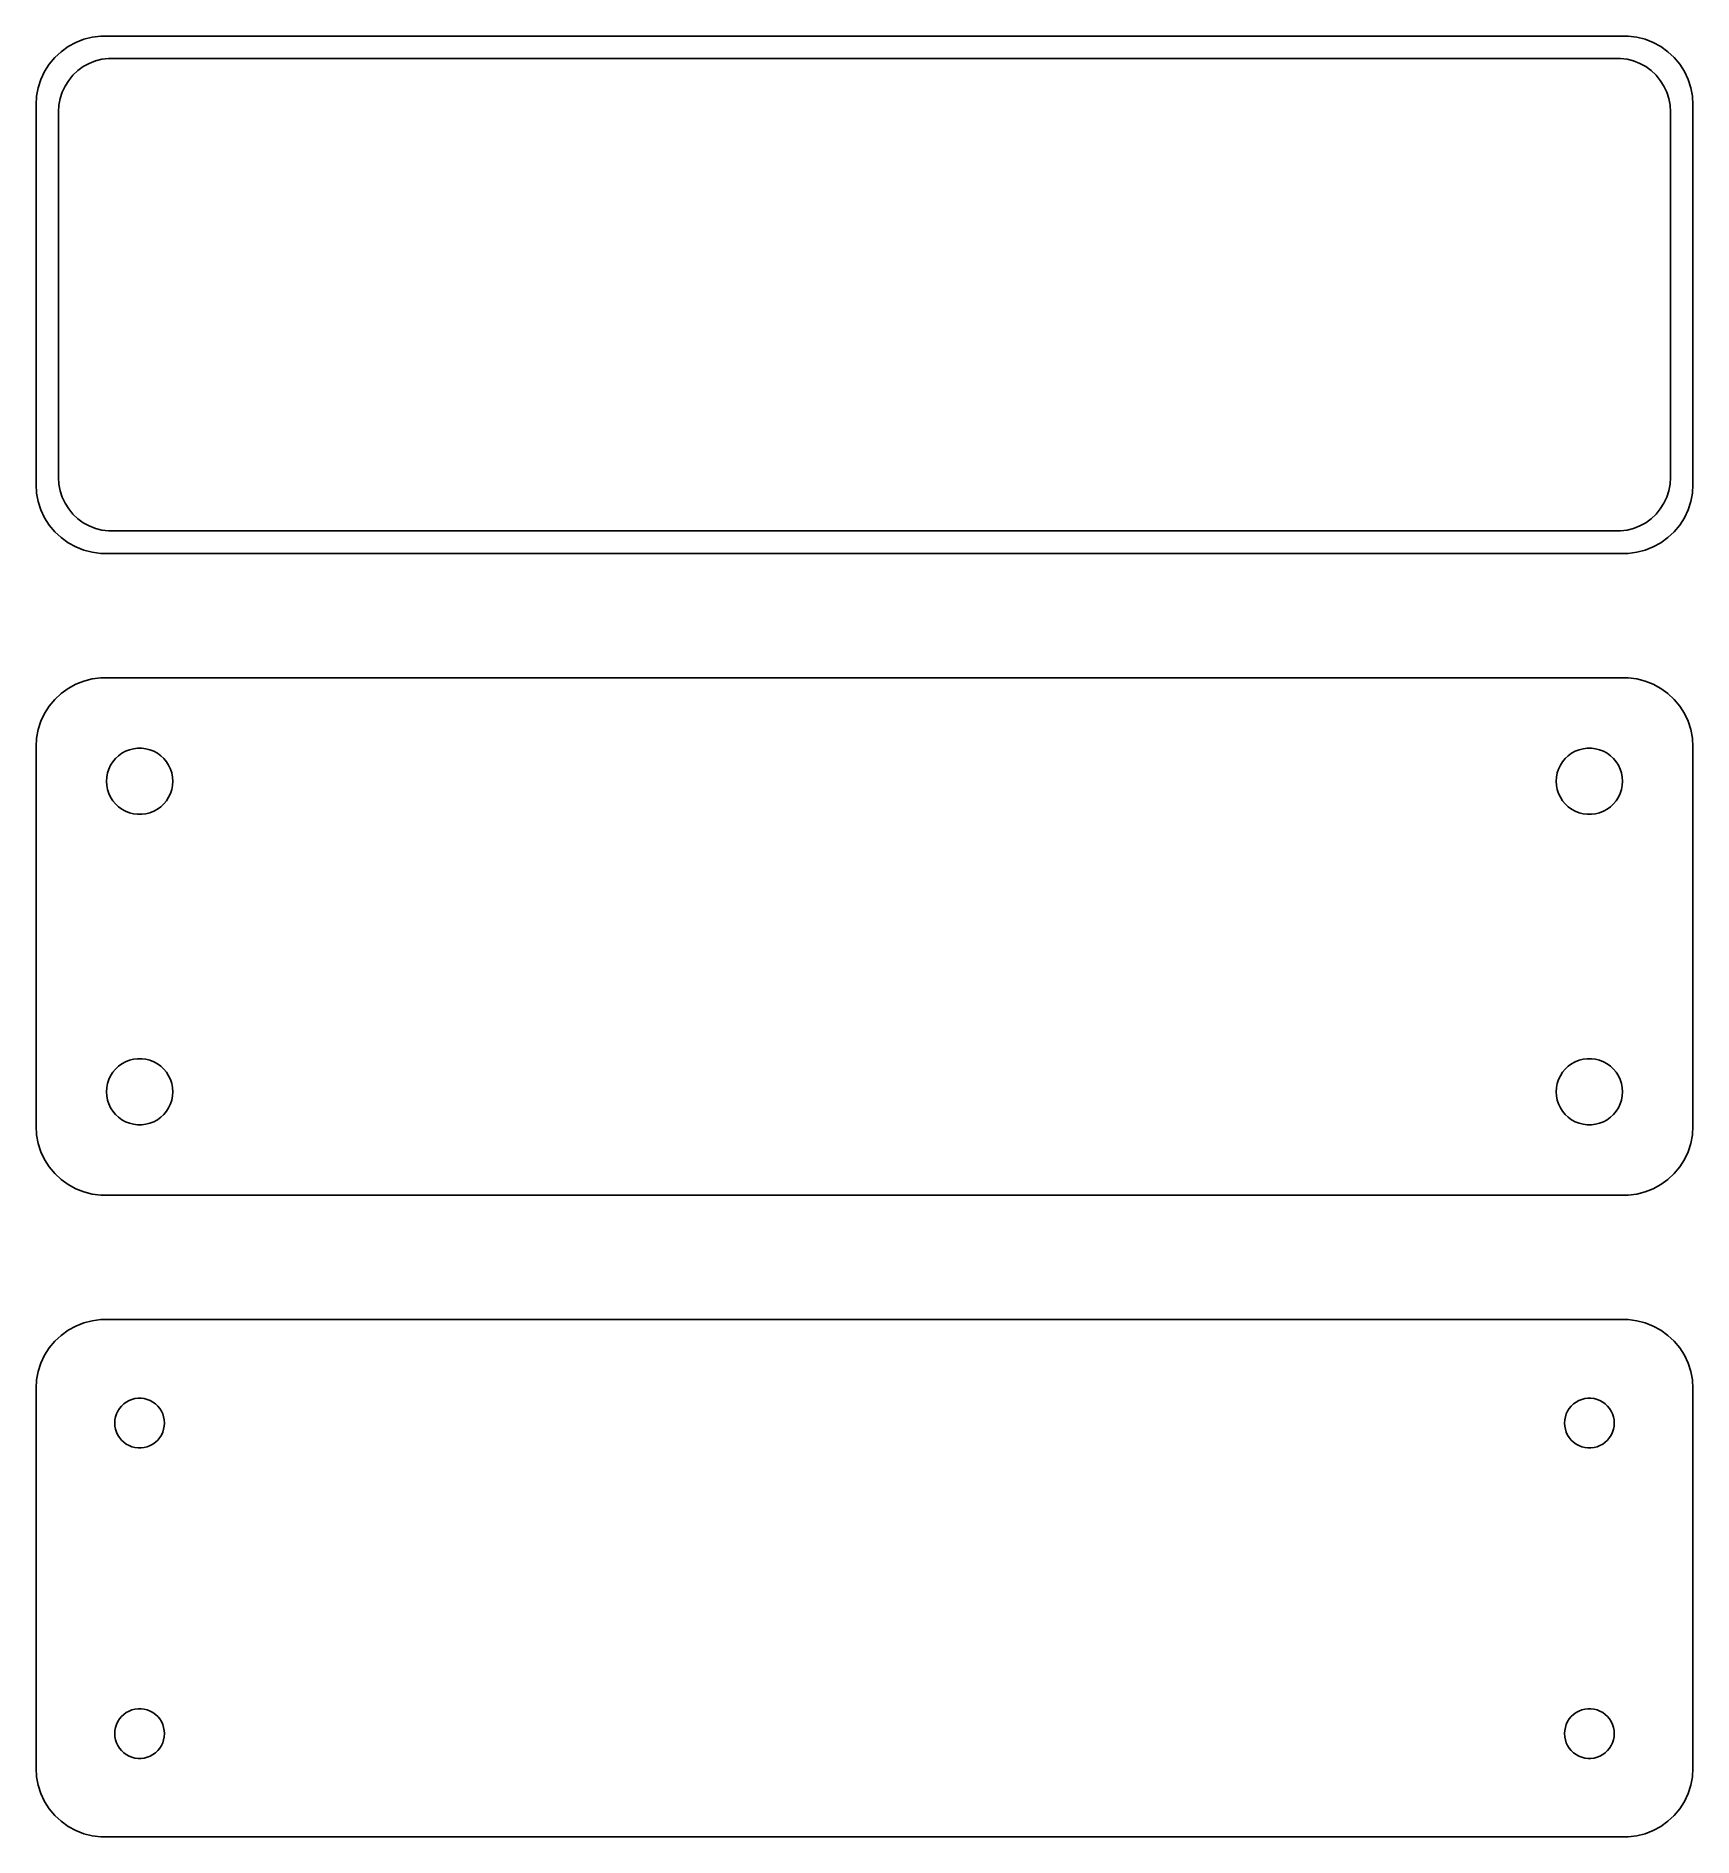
# Model space of a CAD drawing. Header units: metres. Extents: x -60 to 60, y 74 to 205.
import ezdxf

# ---------------------------------------------------------------- set-up
doc = ezdxf.new("R2010")
doc.units = ezdxf.units.M

msp = doc.modelspace()

# ---------------------------------------------------------------- linework, layer by layer
for p, q in [((-58.1871, 203.603), (-58.6448, 203.173)), ((-57.6791, 203.972), (-58.1871, 203.603)), ((-57.1289, 204.274), (-57.6791, 203.972)), ((-56.5451, 204.505), (-57.1289, 204.274)), ((-55.9369, 204.661), (-56.5451, 204.505)), ((-55.3139, 204.74), (-55.9369, 204.661)), ((55.3139, 204.74), (-55.3139, 204.74)), ((55.9369, 204.661), (55.3139, 204.74)), ((56.5451, 204.505), (55.9369, 204.661)), ((57.1289, 204.274), (56.5451, 204.505)), ((57.6791, 203.972), (57.1289, 204.274)), ((58.1871, 203.603), (57.6791, 203.972)), ((58.6448, 203.173), (58.1871, 203.603)), ((-59.0451, 202.689), (-59.3815, 202.159)), ((-58.6448, 203.173), (-59.0451, 202.689)), ((-56.9685, 202.234), (-56.5751, 202.52)), ((-56.5751, 202.52), (-56.1489, 202.754)), ((-56.1489, 202.754), (-55.6967, 202.933)), ((-55.6967, 202.933), (-55.2256, 203.054)), ((-55.2256, 203.054), (-54.7432, 203.115)), ((-54.7432, 203.115), (54.7432, 203.115)), ((54.7432, 203.115), (55.2256, 203.054)), ((55.2256, 203.054), (55.6967, 202.933)), ((55.6967, 202.933), (56.1489, 202.754)), ((56.1489, 202.754), (56.5751, 202.52)), ((56.5751, 202.52), (56.9685, 202.234)), ((59.0451, 202.689), (58.6448, 203.173)), ((59.3815, 202.159), (59.0451, 202.689)), ((-59.8429, 200.993), (-59.9606, 200.377)), ((-59.6489, 201.591), (-59.8429, 200.993)), ((-59.3815, 202.159), (-59.6489, 201.591)), ((-58.1007, 200.676), (-57.8936, 201.116)), ((-57.8936, 201.116), (-57.633, 201.526)), ((-57.633, 201.526), (-57.323, 201.901)), ((-57.323, 201.901), (-56.9685, 202.234)), ((56.9685, 202.234), (57.323, 201.901)), ((57.323, 201.901), (57.633, 201.526)), ((57.633, 201.526), (57.8936, 201.116)), ((57.8936, 201.116), (58.1007, 200.676)), ((59.6489, 201.591), (59.3815, 202.159)), ((59.8429, 200.993), (59.6489, 201.591)), ((59.9606, 200.377), (59.8429, 200.993)), ((-59.9606, 200.377), (-60, 199.75)), ((-60, 199.75), (-60, 172.25)), ((-58.3726, 199.25), (-58.3421, 199.735)), ((-58.3421, 199.735), (-58.251, 200.213)), ((-58.251, 200.213), (-58.1007, 200.676)), ((58.1007, 200.676), (58.251, 200.213)), ((58.251, 200.213), (58.3421, 199.735)), ((58.3421, 199.735), (58.3726, 199.25)), ((60, 199.75), (59.9606, 200.377)), ((60, 172.25), (60, 199.75)), ((-58.3726, 172.75), (-58.3726, 199.25)), ((58.3726, 199.25), (58.3726, 172.75)), ((-60, 172.25), (-59.9606, 171.623)), ((-58.3421, 172.265), (-58.3726, 172.75)), ((-58.251, 171.787), (-58.3421, 172.265)), ((58.3421, 172.265), (58.251, 171.787)), ((58.3726, 172.75), (58.3421, 172.265)), ((59.9606, 171.623), (60, 172.25)), ((-59.9606, 171.623), (-59.8429, 171.007)), ((-59.8429, 171.007), (-59.6489, 170.409)), ((-58.1007, 171.324), (-58.251, 171.787)), ((-57.8936, 170.884), (-58.1007, 171.324)), ((58.1007, 171.324), (57.8936, 170.884)), ((58.251, 171.787), (58.1007, 171.324)), ((59.6489, 170.409), (59.8429, 171.007)), ((59.8429, 171.007), (59.9606, 171.623)), ((-59.6489, 170.409), (-59.3815, 169.841)), ((-59.3815, 169.841), (-59.0451, 169.311)), ((-57.633, 170.474), (-57.8936, 170.884)), ((-57.323, 170.099), (-57.633, 170.474)), ((-56.9685, 169.766), (-57.323, 170.099)), ((-56.5751, 169.48), (-56.9685, 169.766)), ((56.9685, 169.766), (56.5751, 169.48)), ((57.323, 170.099), (56.9685, 169.766)), ((57.633, 170.474), (57.323, 170.099)), ((57.8936, 170.884), (57.633, 170.474)), ((59.0451, 169.311), (59.3815, 169.841)), ((59.3815, 169.841), (59.6489, 170.409)), ((-59.0451, 169.311), (-58.6448, 168.827)), ((-58.6448, 168.827), (-58.1871, 168.397)), ((-58.1871, 168.397), (-57.6791, 168.028)), ((-56.1489, 169.246), (-56.5751, 169.48)), ((-55.6967, 169.067), (-56.1489, 169.246)), ((-55.2256, 168.946), (-55.6967, 169.067)), ((-54.7432, 168.885), (-55.2256, 168.946)), ((54.7432, 168.885), (-54.7432, 168.885)), ((55.2256, 168.946), (54.7432, 168.885)), ((55.6967, 169.067), (55.2256, 168.946)), ((56.1489, 169.246), (55.6967, 169.067)), ((56.5751, 169.48), (56.1489, 169.246)), ((57.6791, 168.028), (58.1871, 168.397)), ((58.1871, 168.397), (58.6448, 168.827)), ((58.6448, 168.827), (59.0451, 169.311)), ((-57.6791, 168.028), (-57.1289, 167.726)), ((-57.1289, 167.726), (-56.5451, 167.495)), ((-56.5451, 167.495), (-55.9369, 167.339)), ((-55.9369, 167.339), (-55.3139, 167.26)), ((-55.3139, 167.26), (55.3139, 167.26)), ((55.3139, 167.26), (55.9369, 167.339)), ((55.9369, 167.339), (56.5451, 167.495)), ((56.5451, 167.495), (57.1289, 167.726)), ((57.1289, 167.726), (57.6791, 168.028)), ((-56.5451, 158.005), (-57.1289, 157.774)), ((-55.9369, 158.161), (-56.5451, 158.005)), ((-55.3139, 158.24), (-55.9369, 158.161)), ((55.3139, 158.24), (-55.3139, 158.24)), ((55.9369, 158.161), (55.3139, 158.24)), ((56.5451, 158.005), (55.9369, 158.161)), ((57.1289, 157.774), (56.5451, 158.005)), ((-58.6448, 156.673), (-59.0451, 156.189)), ((-58.1871, 157.103), (-58.6448, 156.673)), ((-57.6791, 157.472), (-58.1871, 157.103)), ((-57.1289, 157.774), (-57.6791, 157.472)), ((57.6791, 157.472), (57.1289, 157.774)), ((58.1871, 157.103), (57.6791, 157.472)), ((58.6448, 156.673), (58.1871, 157.103)), ((59.0451, 156.189), (58.6448, 156.673)), ((-59.3815, 155.659), (-59.6489, 155.091)), ((-59.0451, 156.189), (-59.3815, 155.659)), ((59.3815, 155.659), (59.0451, 156.189)), ((59.6489, 155.091), (59.3815, 155.659)), ((-59.8429, 154.493), (-59.9606, 153.877)), ((-59.6489, 155.091), (-59.8429, 154.493)), ((59.8429, 154.493), (59.6489, 155.091)), ((59.9606, 153.877), (59.8429, 154.493)), ((-59.9606, 153.877), (-60, 153.25)), ((-60, 153.25), (-60, 125.75)), ((-54.0298, 152.599), (-53.786, 152.776)), ((-53.786, 152.776), (-53.5219, 152.922)), ((-53.5219, 152.922), (-53.2416, 153.033)), ((-53.2416, 153.033), (-52.9497, 153.107)), ((-52.9497, 153.107), (-52.6507, 153.145)), ((-52.6507, 153.145), (-52.3493, 153.145)), ((-52.3493, 153.145), (-52.0503, 153.107)), ((-52.0503, 153.107), (-51.7584, 153.033)), ((-51.7584, 153.033), (-51.4781, 152.922)), ((-51.4781, 152.922), (-51.214, 152.776)), ((-51.214, 152.776), (-50.9702, 152.599)), ((50.9702, 152.599), (51.214, 152.776)), ((51.214, 152.776), (51.4781, 152.922)), ((51.4781, 152.922), (51.7584, 153.033)), ((51.7584, 153.033), (52.0503, 153.107)), ((52.0503, 153.107), (52.3493, 153.145)), ((52.3493, 153.145), (52.6507, 153.145)), ((52.6507, 153.145), (52.9497, 153.107)), ((52.9497, 153.107), (53.2416, 153.033)), ((53.2416, 153.033), (53.5219, 152.922)), ((53.5219, 152.922), (53.786, 152.776)), ((53.786, 152.776), (54.0298, 152.599)), ((60, 153.25), (59.9606, 153.877)), ((60, 125.75), (60, 153.25)), ((-54.8246, 151.347), (-54.7315, 151.633)), ((-54.7315, 151.633), (-54.6031, 151.906)), ((-54.6031, 151.906), (-54.4416, 152.161)), ((-54.4416, 152.161), (-54.2495, 152.393)), ((-54.2495, 152.393), (-54.0298, 152.599)), ((-50.9702, 152.599), (-50.7505, 152.393)), ((-50.7505, 152.393), (-50.5583, 152.161)), ((-50.5583, 152.161), (-50.3969, 151.906)), ((-50.3969, 151.906), (-50.2685, 151.633)), ((-50.2685, 151.633), (-50.1754, 151.347)), ((50.1754, 151.347), (50.2685, 151.633)), ((50.2685, 151.633), (50.3969, 151.906)), ((50.3969, 151.906), (50.5583, 152.161)), ((50.5583, 152.161), (50.7505, 152.393)), ((50.7505, 152.393), (50.9702, 152.599)), ((54.0298, 152.599), (54.2495, 152.393)), ((54.2495, 152.393), (54.4416, 152.161)), ((54.4416, 152.161), (54.6031, 151.906)), ((54.6031, 151.906), (54.7315, 151.633)), ((54.7315, 151.633), (54.8246, 151.347)), ((-54.9, 150.75), (-54.8811, 151.051)), ((-54.8811, 150.449), (-54.9, 150.75)), ((-54.8811, 151.051), (-54.8246, 151.347)), ((-54.8246, 150.153), (-54.8811, 150.449)), ((-54.7315, 149.867), (-54.8246, 150.153)), ((-50.1754, 150.153), (-50.2685, 149.867)), ((-50.1754, 151.347), (-50.1189, 151.051)), ((-50.1189, 150.449), (-50.1754, 150.153)), ((-50.1189, 151.051), (-50.1, 150.75)), ((-50.1, 150.75), (-50.1189, 150.449)), ((50.1, 150.75), (50.1189, 151.051)), ((50.1189, 150.449), (50.1, 150.75)), ((50.1189, 151.051), (50.1754, 151.347)), ((50.1754, 150.153), (50.1189, 150.449)), ((50.2685, 149.867), (50.1754, 150.153)), ((54.8246, 150.153), (54.7315, 149.867)), ((54.8246, 151.347), (54.8811, 151.051)), ((54.8811, 150.449), (54.8246, 150.153)), ((54.8811, 151.051), (54.9, 150.75)), ((54.9, 150.75), (54.8811, 150.449)), ((-54.6031, 149.594), (-54.7315, 149.867)), ((-54.4416, 149.339), (-54.6031, 149.594)), ((-54.2495, 149.107), (-54.4416, 149.339)), ((-54.0298, 148.901), (-54.2495, 149.107)), ((-53.786, 148.724), (-54.0298, 148.901)), ((-50.9702, 148.901), (-51.214, 148.724)), ((-50.7505, 149.107), (-50.9702, 148.901)), ((-50.5583, 149.339), (-50.7505, 149.107)), ((-50.3969, 149.594), (-50.5583, 149.339)), ((-50.2685, 149.867), (-50.3969, 149.594)), ((50.3969, 149.594), (50.2685, 149.867)), ((50.5583, 149.339), (50.3969, 149.594)), ((50.7505, 149.107), (50.5583, 149.339)), ((50.9702, 148.901), (50.7505, 149.107)), ((51.214, 148.724), (50.9702, 148.901)), ((54.0298, 148.901), (53.786, 148.724)), ((54.2495, 149.107), (54.0298, 148.901)), ((54.4416, 149.339), (54.2495, 149.107)), ((54.6031, 149.594), (54.4416, 149.339)), ((54.7315, 149.867), (54.6031, 149.594)), ((-53.5219, 148.578), (-53.786, 148.724)), ((-53.2416, 148.467), (-53.5219, 148.578)), ((-52.9497, 148.393), (-53.2416, 148.467)), ((-52.6507, 148.355), (-52.9497, 148.393)), ((-52.3493, 148.355), (-52.6507, 148.355)), ((-52.0503, 148.393), (-52.3493, 148.355)), ((-51.7584, 148.467), (-52.0503, 148.393)), ((-51.4781, 148.578), (-51.7584, 148.467)), ((-51.214, 148.724), (-51.4781, 148.578)), ((51.4781, 148.578), (51.214, 148.724)), ((51.7584, 148.467), (51.4781, 148.578)), ((52.0503, 148.393), (51.7584, 148.467)), ((52.3493, 148.355), (52.0503, 148.393)), ((52.6507, 148.355), (52.3493, 148.355)), ((52.9497, 148.393), (52.6507, 148.355)), ((53.2416, 148.467), (52.9497, 148.393)), ((53.5219, 148.578), (53.2416, 148.467)), ((53.786, 148.724), (53.5219, 148.578)), ((-53.5219, 130.422), (-53.2416, 130.533)), ((-53.2416, 130.533), (-52.9497, 130.607)), ((-52.9497, 130.607), (-52.6507, 130.645)), ((-52.6507, 130.645), (-52.3493, 130.645)), ((-52.3493, 130.645), (-52.0503, 130.607)), ((-52.0503, 130.607), (-51.7584, 130.533)), ((-51.7584, 130.533), (-51.4781, 130.422)), ((51.4781, 130.422), (51.7584, 130.533)), ((51.7584, 130.533), (52.0503, 130.607)), ((52.0503, 130.607), (52.3493, 130.645)), ((52.3493, 130.645), (52.6507, 130.645)), ((52.6507, 130.645), (52.9497, 130.607)), ((52.9497, 130.607), (53.2416, 130.533)), ((53.2416, 130.533), (53.5219, 130.422)), ((-54.7315, 129.133), (-54.6031, 129.406)), ((-54.6031, 129.406), (-54.4416, 129.661)), ((-54.4416, 129.661), (-54.2495, 129.893)), ((-54.2495, 129.893), (-54.0298, 130.099)), ((-54.0298, 130.099), (-53.786, 130.276)), ((-53.786, 130.276), (-53.5219, 130.422)), ((-51.4781, 130.422), (-51.214, 130.276)), ((-51.214, 130.276), (-50.9702, 130.099)), ((-50.9702, 130.099), (-50.7505, 129.893)), ((-50.7505, 129.893), (-50.5583, 129.661)), ((-50.5583, 129.661), (-50.3969, 129.406)), ((-50.3969, 129.406), (-50.2685, 129.133)), ((50.2685, 129.133), (50.3969, 129.406)), ((50.3969, 129.406), (50.5583, 129.661)), ((50.5583, 129.661), (50.7505, 129.893)), ((50.7505, 129.893), (50.9702, 130.099)), ((50.9702, 130.099), (51.214, 130.276)), ((51.214, 130.276), (51.4781, 130.422)), ((53.5219, 130.422), (53.786, 130.276)), ((53.786, 130.276), (54.0298, 130.099)), ((54.0298, 130.099), (54.2495, 129.893)), ((54.2495, 129.893), (54.4416, 129.661)), ((54.4416, 129.661), (54.6031, 129.406)), ((54.6031, 129.406), (54.7315, 129.133)), ((-54.9, 128.25), (-54.8811, 128.551)), ((-54.8811, 127.949), (-54.9, 128.25)), ((-54.8811, 128.551), (-54.8246, 128.847)), ((-54.8246, 127.653), (-54.8811, 127.949)), ((-54.8246, 128.847), (-54.7315, 129.133)), ((-50.2685, 129.133), (-50.1754, 128.847)), ((-50.1754, 128.847), (-50.1189, 128.551)), ((-50.1189, 127.949), (-50.1754, 127.653)), ((-50.1189, 128.551), (-50.1, 128.25)), ((-50.1, 128.25), (-50.1189, 127.949)), ((50.1, 128.25), (50.1189, 128.551)), ((50.1189, 127.949), (50.1, 128.25)), ((50.1189, 128.551), (50.1754, 128.847)), ((50.1754, 127.653), (50.1189, 127.949)), ((50.1754, 128.847), (50.2685, 129.133)), ((54.7315, 129.133), (54.8246, 128.847)), ((54.8246, 128.847), (54.8811, 128.551)), ((54.8811, 127.949), (54.8246, 127.653)), ((54.8811, 128.551), (54.9, 128.25)), ((54.9, 128.25), (54.8811, 127.949)), ((-54.7315, 127.367), (-54.8246, 127.653)), ((-54.6031, 127.094), (-54.7315, 127.367)), ((-54.4416, 126.839), (-54.6031, 127.094)), ((-54.2495, 126.607), (-54.4416, 126.839)), ((-54.0298, 126.401), (-54.2495, 126.607)), ((-50.7505, 126.607), (-50.9702, 126.401)), ((-50.5583, 126.839), (-50.7505, 126.607)), ((-50.3969, 127.094), (-50.5583, 126.839)), ((-50.2685, 127.367), (-50.3969, 127.094)), ((-50.1754, 127.653), (-50.2685, 127.367)), ((50.2685, 127.367), (50.1754, 127.653)), ((50.3969, 127.094), (50.2685, 127.367)), ((50.5583, 126.839), (50.3969, 127.094)), ((50.7505, 126.607), (50.5583, 126.839)), ((50.9702, 126.401), (50.7505, 126.607)), ((54.2495, 126.607), (54.0298, 126.401)), ((54.4416, 126.839), (54.2495, 126.607)), ((54.6031, 127.094), (54.4416, 126.839)), ((54.7315, 127.367), (54.6031, 127.094)), ((54.8246, 127.653), (54.7315, 127.367)), ((-60, 125.75), (-59.9606, 125.123)), ((-53.786, 126.224), (-54.0298, 126.401)), ((-53.5219, 126.078), (-53.786, 126.224)), ((-53.2416, 125.967), (-53.5219, 126.078)), ((-52.9497, 125.893), (-53.2416, 125.967)), ((-52.6507, 125.855), (-52.9497, 125.893)), ((-52.3493, 125.855), (-52.6507, 125.855)), ((-52.0503, 125.893), (-52.3493, 125.855)), ((-51.7584, 125.967), (-52.0503, 125.893)), ((-51.4781, 126.078), (-51.7584, 125.967)), ((-51.214, 126.224), (-51.4781, 126.078)), ((-50.9702, 126.401), (-51.214, 126.224)), ((51.214, 126.224), (50.9702, 126.401)), ((51.4781, 126.078), (51.214, 126.224)), ((51.7584, 125.967), (51.4781, 126.078)), ((52.0503, 125.893), (51.7584, 125.967)), ((52.3493, 125.855), (52.0503, 125.893)), ((52.6507, 125.855), (52.3493, 125.855)), ((52.9497, 125.893), (52.6507, 125.855)), ((53.2416, 125.967), (52.9497, 125.893)), ((53.5219, 126.078), (53.2416, 125.967)), ((53.786, 126.224), (53.5219, 126.078)), ((54.0298, 126.401), (53.786, 126.224)), ((59.9606, 125.123), (60, 125.75)), ((-59.9606, 125.123), (-59.8429, 124.507)), ((-59.8429, 124.507), (-59.6489, 123.909)), ((59.6489, 123.909), (59.8429, 124.507)), ((59.8429, 124.507), (59.9606, 125.123)), ((-59.6489, 123.909), (-59.3815, 123.341)), ((-59.3815, 123.341), (-59.0451, 122.811)), ((-59.0451, 122.811), (-58.6448, 122.327)), ((58.6448, 122.327), (59.0451, 122.811)), ((59.0451, 122.811), (59.3815, 123.341)), ((59.3815, 123.341), (59.6489, 123.909)), ((-58.6448, 122.327), (-58.1871, 121.897)), ((-58.1871, 121.897), (-57.6791, 121.528)), ((-57.6791, 121.528), (-57.1289, 121.226)), ((57.1289, 121.226), (57.6791, 121.528)), ((57.6791, 121.528), (58.1871, 121.897)), ((58.1871, 121.897), (58.6448, 122.327)), ((-57.1289, 121.226), (-56.5451, 120.995)), ((-56.5451, 120.995), (-55.9369, 120.839)), ((-55.9369, 120.839), (-55.3139, 120.76)), ((-55.3139, 120.76), (55.3139, 120.76)), ((55.3139, 120.76), (55.9369, 120.839)), ((55.9369, 120.839), (56.5451, 120.995)), ((56.5451, 120.995), (57.1289, 121.226)), ((-57.6791, 110.972), (-58.1871, 110.603)), ((-57.1289, 111.274), (-57.6791, 110.972)), ((-56.5451, 111.505), (-57.1289, 111.274)), ((-55.9369, 111.661), (-56.5451, 111.505)), ((-55.3139, 111.74), (-55.9369, 111.661)), ((55.3139, 111.74), (-55.3139, 111.74)), ((55.9369, 111.661), (55.3139, 111.74)), ((56.5451, 111.505), (55.9369, 111.661)), ((57.1289, 111.274), (56.5451, 111.505)), ((57.6791, 110.972), (57.1289, 111.274)), ((58.1871, 110.603), (57.6791, 110.972)), ((-59.0451, 109.689), (-59.3815, 109.159)), ((-58.6448, 110.173), (-59.0451, 109.689)), ((-58.1871, 110.603), (-58.6448, 110.173)), ((58.6448, 110.173), (58.1871, 110.603)), ((59.0451, 109.689), (58.6448, 110.173)), ((59.3815, 109.159), (59.0451, 109.689)), ((-59.6489, 108.591), (-59.8429, 107.993)), ((-59.3815, 109.159), (-59.6489, 108.591)), ((59.6489, 108.591), (59.3815, 109.159)), ((59.8429, 107.993), (59.6489, 108.591)), ((-59.9606, 107.377), (-60, 106.75)), ((-59.8429, 107.993), (-59.9606, 107.377)), ((59.9606, 107.377), (59.8429, 107.993)), ((60, 106.75), (59.9606, 107.377)), ((-60, 106.75), (-60, 79.25)), ((-53.6474, 105.637), (-53.4645, 105.77)), ((-53.4645, 105.77), (-53.2664, 105.879)), ((-53.2664, 105.879), (-53.0562, 105.962)), ((-53.0562, 105.962), (-52.8373, 106.018)), ((-52.8373, 106.018), (-52.613, 106.046)), ((-52.613, 106.046), (-52.387, 106.046)), ((-52.387, 106.046), (-52.1627, 106.018)), ((-52.1627, 106.018), (-51.9438, 105.962)), ((-51.9438, 105.962), (-51.7336, 105.879)), ((-51.7336, 105.879), (-51.5355, 105.77)), ((-51.5355, 105.77), (-51.3526, 105.637)), ((51.3526, 105.637), (51.5355, 105.77)), ((51.5355, 105.77), (51.7336, 105.879)), ((51.7336, 105.879), (51.9438, 105.962)), ((51.9438, 105.962), (52.1627, 106.018)), ((52.1627, 106.018), (52.387, 106.046)), ((52.387, 106.046), (52.613, 106.046)), ((52.613, 106.046), (52.8373, 106.018)), ((52.8373, 106.018), (53.0562, 105.962)), ((53.0562, 105.962), (53.2664, 105.879)), ((53.2664, 105.879), (53.4645, 105.77)), ((53.4645, 105.77), (53.6474, 105.637)), ((60, 79.25), (60, 106.75)), ((-54.3, 104.25), (-54.2858, 104.476)), ((-54.2858, 104.476), (-54.2434, 104.698)), ((-54.2434, 104.698), (-54.1736, 104.913)), ((-54.1736, 104.913), (-54.0773, 105.117)), ((-54.0773, 105.117), (-53.9562, 105.308)), ((-53.9562, 105.308), (-53.8121, 105.482)), ((-53.8121, 105.482), (-53.6474, 105.637)), ((-51.3526, 105.637), (-51.1879, 105.482)), ((-51.1879, 105.482), (-51.0438, 105.308)), ((-51.0438, 105.308), (-50.9226, 105.117)), ((-50.9226, 105.117), (-50.8264, 104.913)), ((-50.8264, 104.913), (-50.7565, 104.698)), ((-50.7565, 104.698), (-50.7142, 104.476)), ((-50.7142, 104.476), (-50.7, 104.25)), ((50.7, 104.25), (50.7142, 104.476)), ((50.7142, 104.476), (50.7565, 104.698)), ((50.7565, 104.698), (50.8264, 104.913)), ((50.8264, 104.913), (50.9226, 105.117)), ((50.9226, 105.117), (51.0438, 105.308)), ((51.0438, 105.308), (51.1879, 105.482)), ((51.1879, 105.482), (51.3526, 105.637)), ((53.6474, 105.637), (53.8121, 105.482)), ((53.8121, 105.482), (53.9562, 105.308)), ((53.9562, 105.308), (54.0773, 105.117)), ((54.0773, 105.117), (54.1736, 104.913)), ((54.1736, 104.913), (54.2434, 104.698)), ((54.2434, 104.698), (54.2858, 104.476)), ((54.2858, 104.476), (54.3, 104.25)), ((-54.2858, 104.024), (-54.3, 104.25)), ((-54.2434, 103.802), (-54.2858, 104.024)), ((-54.1736, 103.587), (-54.2434, 103.802)), ((-54.0773, 103.383), (-54.1736, 103.587)), ((-53.9562, 103.192), (-54.0773, 103.383)), ((-53.8121, 103.018), (-53.9562, 103.192)), ((-51.0438, 103.192), (-51.1879, 103.018)), ((-50.9226, 103.383), (-51.0438, 103.192)), ((-50.8264, 103.587), (-50.9226, 103.383)), ((-50.7565, 103.802), (-50.8264, 103.587)), ((-50.7142, 104.024), (-50.7565, 103.802)), ((-50.7, 104.25), (-50.7142, 104.024)), ((50.7142, 104.024), (50.7, 104.25)), ((50.7565, 103.802), (50.7142, 104.024)), ((50.8264, 103.587), (50.7565, 103.802)), ((50.9226, 103.383), (50.8264, 103.587)), ((51.0438, 103.192), (50.9226, 103.383)), ((51.1879, 103.018), (51.0438, 103.192)), ((53.9562, 103.192), (53.8121, 103.018)), ((54.0773, 103.383), (53.9562, 103.192)), ((54.1736, 103.587), (54.0773, 103.383)), ((54.2434, 103.802), (54.1736, 103.587)), ((54.2858, 104.024), (54.2434, 103.802)), ((54.3, 104.25), (54.2858, 104.024)), ((-53.6474, 102.863), (-53.8121, 103.018)), ((-53.4645, 102.73), (-53.6474, 102.863)), ((-53.2664, 102.621), (-53.4645, 102.73)), ((-53.0562, 102.538), (-53.2664, 102.621)), ((-52.8373, 102.482), (-53.0562, 102.538)), ((-52.613, 102.454), (-52.8373, 102.482)), ((-52.387, 102.454), (-52.613, 102.454)), ((-52.1627, 102.482), (-52.387, 102.454)), ((-51.9438, 102.538), (-52.1627, 102.482)), ((-51.7336, 102.621), (-51.9438, 102.538)), ((-51.5355, 102.73), (-51.7336, 102.621)), ((-51.3526, 102.863), (-51.5355, 102.73)), ((-51.1879, 103.018), (-51.3526, 102.863)), ((51.3526, 102.863), (51.1879, 103.018)), ((51.5355, 102.73), (51.3526, 102.863)), ((51.7336, 102.621), (51.5355, 102.73)), ((51.9438, 102.538), (51.7336, 102.621)), ((52.1627, 102.482), (51.9438, 102.538)), ((52.387, 102.454), (52.1627, 102.482)), ((52.613, 102.454), (52.387, 102.454)), ((52.8373, 102.482), (52.613, 102.454)), ((53.0562, 102.538), (52.8373, 102.482)), ((53.2664, 102.621), (53.0562, 102.538)), ((53.4645, 102.73), (53.2664, 102.621)), ((53.6474, 102.863), (53.4645, 102.73)), ((53.8121, 103.018), (53.6474, 102.863)), ((-53.0562, 83.4619), (-52.8373, 83.5181)), ((-52.8373, 83.5181), (-52.613, 83.5464)), ((-52.613, 83.5464), (-52.387, 83.5464)), ((-52.387, 83.5464), (-52.1627, 83.5181)), ((-52.1627, 83.5181), (-51.9438, 83.4619)), ((51.9438, 83.4619), (52.1627, 83.5181)), ((52.1627, 83.5181), (52.387, 83.5464)), ((52.387, 83.5464), (52.613, 83.5464)), ((52.613, 83.5464), (52.8373, 83.5181)), ((52.8373, 83.5181), (53.0562, 83.4619)), ((-54.2434, 82.1976), (-54.1736, 82.4126)), ((-54.1736, 82.4126), (-54.0773, 82.6172)), ((-54.0773, 82.6172), (-53.9562, 82.808)), ((-53.9562, 82.808), (-53.8121, 82.9822)), ((-53.8121, 82.9822), (-53.6474, 83.1369)), ((-53.6474, 83.1369), (-53.4645, 83.2698)), ((-53.4645, 83.2698), (-53.2664, 83.3787)), ((-53.2664, 83.3787), (-53.0562, 83.4619)), ((-51.9438, 83.4619), (-51.7336, 83.3787)), ((-51.7336, 83.3787), (-51.5355, 83.2698)), ((-51.5355, 83.2698), (-51.3526, 83.1369)), ((-51.3526, 83.1369), (-51.1879, 82.9822)), ((-51.1879, 82.9822), (-51.0438, 82.808)), ((-51.0438, 82.808), (-50.9226, 82.6172)), ((-50.9226, 82.6172), (-50.8264, 82.4126)), ((-50.8264, 82.4126), (-50.7565, 82.1976)), ((50.7565, 82.1976), (50.8264, 82.4126)), ((50.8264, 82.4126), (50.9226, 82.6172)), ((50.9226, 82.6172), (51.0438, 82.808)), ((51.0438, 82.808), (51.1879, 82.9822)), ((51.1879, 82.9822), (51.3526, 83.1369)), ((51.3526, 83.1369), (51.5355, 83.2698)), ((51.5355, 83.2698), (51.7336, 83.3787)), ((51.7336, 83.3787), (51.9438, 83.4619)), ((53.0562, 83.4619), (53.2664, 83.3787)), ((53.2664, 83.3787), (53.4645, 83.2698)), ((53.4645, 83.2698), (53.6474, 83.1369)), ((53.6474, 83.1369), (53.8121, 82.9822)), ((53.8121, 82.9822), (53.9562, 82.808)), ((53.9562, 82.808), (54.0773, 82.6172)), ((54.0773, 82.6172), (54.1736, 82.4126)), ((54.1736, 82.4126), (54.2434, 82.1976)), ((-54.3, 81.75), (-54.2858, 81.9756)), ((-54.2858, 81.5244), (-54.3, 81.75)), ((-54.2858, 81.9756), (-54.2434, 82.1976)), ((-54.2434, 81.3024), (-54.2858, 81.5244)), ((-54.1736, 81.0874), (-54.2434, 81.3024)), ((-54.0773, 80.8829), (-54.1736, 81.0874)), ((-50.8264, 81.0874), (-50.9226, 80.8829)), ((-50.7565, 81.3024), (-50.8264, 81.0874)), ((-50.7565, 82.1976), (-50.7142, 81.9756)), ((-50.7142, 81.5244), (-50.7565, 81.3024)), ((-50.7142, 81.9756), (-50.7, 81.75)), ((-50.7, 81.75), (-50.7142, 81.5244)), ((50.7, 81.75), (50.7142, 81.9756)), ((50.7142, 81.5244), (50.7, 81.75)), ((50.7142, 81.9756), (50.7565, 82.1976)), ((50.7565, 81.3024), (50.7142, 81.5244)), ((50.8264, 81.0874), (50.7565, 81.3024)), ((50.9226, 80.8829), (50.8264, 81.0874)), ((54.1736, 81.0874), (54.0773, 80.8829)), ((54.2434, 81.3024), (54.1736, 81.0874)), ((54.2434, 82.1976), (54.2858, 81.9756)), ((54.2858, 81.5244), (54.2434, 81.3024)), ((54.2858, 81.9756), (54.3, 81.75)), ((54.3, 81.75), (54.2858, 81.5244)), ((-53.9562, 80.692), (-54.0773, 80.8829)), ((-53.8121, 80.5178), (-53.9562, 80.692)), ((-53.6474, 80.3631), (-53.8121, 80.5178)), ((-53.4645, 80.2302), (-53.6474, 80.3631)), ((-53.2664, 80.1213), (-53.4645, 80.2302)), ((-53.0562, 80.0381), (-53.2664, 80.1213)), ((-52.8373, 79.9819), (-53.0562, 80.0381)), ((-52.613, 79.9536), (-52.8373, 79.9819)), ((-52.387, 79.9536), (-52.613, 79.9536)), ((-52.1627, 79.9819), (-52.387, 79.9536)), ((-51.9438, 80.0381), (-52.1627, 79.9819)), ((-51.7336, 80.1213), (-51.9438, 80.0381)), ((-51.5355, 80.2302), (-51.7336, 80.1213)), ((-51.3526, 80.3631), (-51.5355, 80.2302)), ((-51.1879, 80.5178), (-51.3526, 80.3631)), ((-51.0438, 80.692), (-51.1879, 80.5178)), ((-50.9226, 80.8829), (-51.0438, 80.692)), ((51.0438, 80.692), (50.9226, 80.8829)), ((51.1879, 80.5178), (51.0438, 80.692)), ((51.3526, 80.3631), (51.1879, 80.5178)), ((51.5355, 80.2302), (51.3526, 80.3631)), ((51.7336, 80.1213), (51.5355, 80.2302)), ((51.9438, 80.0381), (51.7336, 80.1213)), ((52.1627, 79.9819), (51.9438, 80.0381)), ((52.387, 79.9536), (52.1627, 79.9819)), ((52.613, 79.9536), (52.387, 79.9536)), ((52.8373, 79.9819), (52.613, 79.9536)), ((53.0562, 80.0381), (52.8373, 79.9819)), ((53.2664, 80.1213), (53.0562, 80.0381)), ((53.4645, 80.2302), (53.2664, 80.1213)), ((53.6474, 80.3631), (53.4645, 80.2302)), ((53.8121, 80.5178), (53.6474, 80.3631)), ((53.9562, 80.692), (53.8121, 80.5178)), ((54.0773, 80.8829), (53.9562, 80.692)), ((-60, 79.25), (-59.9606, 78.6233)), ((-59.9606, 78.6233), (-59.8429, 78.0066)), ((59.8429, 78.0066), (59.9606, 78.6233)), ((59.9606, 78.6233), (60, 79.25)), ((-59.8429, 78.0066), (-59.6489, 77.4094)), ((-59.6489, 77.4094), (-59.3815, 76.8412)), ((59.3815, 76.8412), (59.6489, 77.4094)), ((59.6489, 77.4094), (59.8429, 78.0066)), ((-59.3815, 76.8412), (-59.0451, 76.3111)), ((-59.0451, 76.3111), (-58.6448, 75.8273)), ((-58.6448, 75.8273), (-58.1871, 75.3974)), ((58.1871, 75.3974), (58.6448, 75.8273)), ((58.6448, 75.8273), (59.0451, 76.3111)), ((59.0451, 76.3111), (59.3815, 76.8412)), ((-58.1871, 75.3974), (-57.6791, 75.0284)), ((-57.6791, 75.0284), (-57.1289, 74.7259)), ((-57.1289, 74.7259), (-56.5451, 74.4947)), ((-56.5451, 74.4947), (-55.9369, 74.3386)), ((55.9369, 74.3386), (56.5451, 74.4947)), ((56.5451, 74.4947), (57.1289, 74.7259)), ((57.1289, 74.7259), (57.6791, 75.0284)), ((57.6791, 75.0284), (58.1871, 75.3974)), ((-55.9369, 74.3386), (-55.3139, 74.2599)), ((-55.3139, 74.2599), (55.3139, 74.2599)), ((55.3139, 74.2599), (55.9369, 74.3386))]:
    msp.add_line(p, q)

doc.saveas('drawing.dxf')
